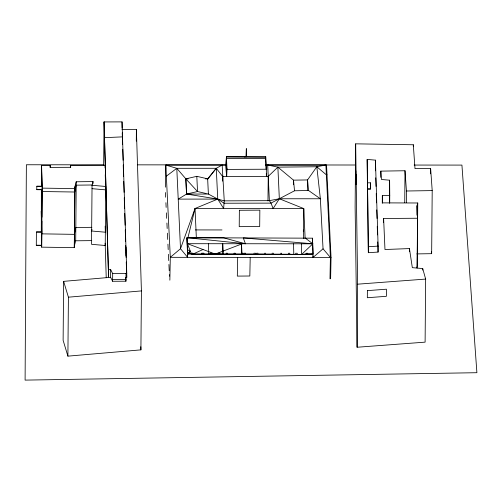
<?xml version="1.0" encoding="UTF-8"?>
<svg xmlns="http://www.w3.org/2000/svg" width="502" height="502" viewBox="0 0 502 502"><rect width="100%" height="100%" fill="white"/><g stroke="black" fill="none" stroke-linecap="round" stroke-linejoin="round"><path stroke-width="0.75" d="M41.917 221.1L41.704 245.371L36.295 245.29L36.408 231.993L41.823 231.974L41.177 211.235M92.236 184.987L76.185 185.169L74.779 192.015L42.137 191.526L42.193 189.743L36.778 189.656L36.809 186.255L42.224 186.242L41.955 217.178M41.371 189.285L41.302 232.213M41.396 186.148L41.578 165.503L50.169 165.472L50.231 167.386L70.688 167.317L70.625 165.403L105.087 165.283L105.069 168.001M93.014 183.619L93.033 181.58L76.216 181.768L74.861 186.832L74.29 247.649L41.653 247.153L42.218 186.342L36.809 186.255M50.156 167.511L50.169 165.472M125.989 273.565L125.92 281.22L112.617 281.271L110.603 277.317L63.635 281.358L63.12 340.312L67.895 356.144L140.905 349.869L141.42 290.909L136.393 129.491L121.955 129.541M67.895 356.144L68.41 297.184L63.635 281.358M70.606 167.442L70.625 165.403M74.29 247.649L74.861 186.832M74.346 245.867L75.702 240.797L76.216 181.768M93.033 181.58L92.048 185.276L91.527 244.305L105.238 245.503M103.657 165.051L104.033 121.942L122.042 121.886L126.774 273.559L126.736 277.493L125.958 277.493M104.529 137.849L108.57 276.997L104.033 121.942M105.232 245.76L105.753 186.474L92.048 185.276M110.603 277.317L110.672 269.662L108.633 269.668M112.617 281.271L112.686 273.609L110.672 269.662M122.042 121.886L122.086 128.161M125.914 250.987L125.946 247.053M126.065 255.8L126.096 251.866M136.293 141.131L136.393 129.491M416.829 253.905L431.657 253.673L432.203 190.603L430.622 168.377L414.997 168.622L413.303 144.764L355.673 143.836L355.121 206.899L357.091 347.246L425.106 342.144L425.652 279.081L422.722 268.57L412.33 267.66L409.431 248.572L384.971 249.519L383.622 218.489L417.532 218.244L417.099 268.074M356.062 174.269L356.087 184.56L356.131 179.252M357.091 347.246L357.644 284.176L355.673 143.836M367.169 159.416L367.445 188.783L370.426 188.79L370.482 182.822L367.502 182.816L367.169 159.416L375.44 160.138L378.119 246.112L378.069 252.079L368.349 252.688L367.589 189.204L370.57 189.21L370.482 182.822M367.445 188.783L367.502 182.816M368.349 252.688L367.589 189.204M375.44 160.138L375.534 170.793M380.78 177.357L380.836 171.126L405.007 170.749L406.451 191.005L406.35 202.682M382.273 203.272L382.342 195.485L389.759 195.51L389.69 203.297M383.584 222.38L383.622 218.489M389.426 202.777L389.621 180.199L381.432 179.484L380.836 171.126M404.731 202.67L405.007 170.749M409.4 251.703L409.431 248.572M413.284 146.32L413.303 144.764M416.911 215.176L416.993 205.833L417.752 202.99L382.411 202.871L382.342 195.485M417.752 202.99L417.2 266.054L416.823 267.478M422.709 270.126L422.722 268.57M430.572 173.824L430.622 168.377M165.365 187.164L165.811 165.064L225.63 165.039L226.408 157.327L227.029 169.406L266.298 169.23L266.311 168.672L266.418 176.384L266.298 174.865M169.852 280.179L170.303 257.331L165.811 165.064L176.792 168.314L216.255 168.295L222.166 165.039L224.25 200.863L223.622 208.525L217.755 199.093L216.255 168.295L207.652 178.837L208.393 194.048L217.755 199.093L224.099 203.235L270.998 203.122L294.53 190.779L308.554 190.49L320.358 198.767L323.05 248.81L330.41 257.463L329.983 278.786M166.35 176.171L176.792 168.314L180.507 248.716L187.629 257.344L187.02 237.728L312.464 238.18L313.047 257.451L323.05 248.81M242.328 243.746L215.258 254.068L188.526 254.062L188.545 253.177L190.427 251.351L187.597 249.689M201.566 254.163L201.584 253.19L203.887 253.19L203.868 254.2L192.787 254.15L187.71 253.177L187.02 237.728L223.635 237.841L245.409 243.746L243.294 237.923L312.834 243.803L301.633 254.42L301.363 243.79M222.637 181.172L222.731 176.578L216.255 168.295L207.671 179.289M226.421 156.58L226.446 157.051L265.74 157.333L265.696 156.561L226.421 156.58L226.421 158.356L265.715 158.638M227.029 169.406L227.042 168.854L226.666 176.56L225.63 165.039M226.195 254.025L226.214 253.209L227.368 253.209L227.343 254.288L234.039 254.288L234.064 253.215L235.218 253.215L235.193 254.319L306.038 254.42L306.063 253.272L307.757 253.278L307.732 254.539L312.257 254.539L312.282 253.278L313.135 253.278L312.464 238.18M237.691 257.388L237.314 276.1L249.827 276.006L250.203 257.4M246.018 156.831L246.35 148.605L246.331 156.831M265.596 159.881L265.696 156.561M330.617 278.786L331.044 257.463L330.41 257.463L325.898 164.995L316.818 166.752L277.876 167.135L267.692 165.02L268.244 176.371L267.961 200.932M293.419 184.736L293.507 180.149L277.876 167.135L268.244 176.371L222.731 176.578M297.228 254.414L297.253 253.265L295.684 253.265L295.665 254.307L289.767 254.301L289.786 253.259L288.43 253.259L288.412 254.213L281.603 254.207L281.622 253.253L280.756 253.253L280.737 254.15L273.421 254.144L273.433 253.246L272.128 253.246L272.115 254.05L265.464 254.05L265.483 253.24L264.629 253.24L264.61 253.987L257.946 253.981L257.959 253.234L256.673 253.234L256.66 253.899L255.455 253.893L255.468 253.234L253.968 253.234L253.949 254.018L245.578 254.012L245.597 253.228L244.21 253.221L244.198 253.918L243.106 253.918L243.119 253.221L241.958 253.221L241.826 254.326L241.55 243.74L241.832 254.037L219.826 254.018L219.845 253.203L218.188 253.203L218.188 254.031L211.442 254.131L211.461 253.196L210.049 253.196L210.031 254.207L313.11 254.539M303.34 231.497L303.798 208.594L279.338 198.754L269.367 200.656L224.25 200.863L217.755 199.093L186.556 194.054L178.298 199.112L217.755 199.093L195.033 208.499L180.507 248.716L170.303 257.331L330.41 257.463M307.331 190.653L307.544 179.942L316.818 166.752L326.382 174.84L327.015 174.84M41.653 247.153L41.704 245.371M187.855 238.099L195.033 208.499L303.798 208.594L305.128 238.506M92.042 229.533L91.646 231.014L105.351 232.206L105.163 226.157M277.876 167.135L279.338 198.754L273.151 208.568L270.998 203.122L269.367 200.656L268.244 176.371M187.71 253.177L190.427 251.351M203.003 249.5L192.787 254.15L192.806 253.184L191.519 253.177L191.5 254.062L187.409 243.696L312.834 243.803L305.385 238.174M244.606 156.982L246.062 156.568M205.318 178.837L207.652 178.837L196.803 176.327L185.847 178.85L176.792 168.314M301.633 254.42L313.135 253.278M68.41 297.184L141.42 290.909M357.644 284.176L425.652 279.081M368.405 246.72L378.119 246.112M121.729 136.908L104.705 137.655L104.215 121.942M406.451 191.005L432.203 190.603M91.872 227.324L75.815 227.506L74.409 234.352L41.766 233.857L41.823 232.075L36.408 231.993M75.702 240.797L91.753 240.621M36.778 189.656L42.193 189.643M36.295 245.29L41.71 245.271M112.686 273.609L126.774 273.559M112.636 279.595L125.939 279.551M265.527 165.02L326.538 164.995L331.044 257.463M188.187 178.85L185.822 179.019L186.556 194.054L208.393 194.048L197.543 191.538L186.556 194.054L185.847 178.85L197.543 191.538L196.803 176.327M279.338 198.754L320.358 198.767L316.818 166.752M103.927 164.819L26.374 164.763L25.1 380.114L476.9 372.704L461.928 165.089L414.144 165.058M137.611 164.844L225.348 164.913M266.085 164.945L355.391 165.007M195.385 229.922L221.991 229.947M203.868 254.2L223.007 254.219L222.731 243.727L223.013 254.018M42.168 188.124L74.804 188.614M187.692 254.006L188.526 254.062M92.017 188.677L105.721 189.875M245.409 243.746L187.02 237.728L187.629 257.344M187.409 243.696L215.258 254.068M308.554 190.49L307.544 179.942L293.507 180.149L294.53 190.779M431.488 251.37L431.657 253.673M266.298 169.23L265.683 157.314L266.123 168.754M265.64 159.291L265.627 159.881M165.716 168.402L165.735 168.779M165.422 192.542L165.647 197.23M165.917 202.701L166.143 207.395M166.413 212.867L166.677 218.345M166.909 223.032L167.172 228.51M167.404 233.198L167.706 239.454M167.938 244.148L168.201 249.619M168.434 254.313L168.735 260.569M168.929 264.479L169.23 270.735M169.419 274.644L169.5 276.207M312.476 244.618L312.683 249.143M312.984 255.938L313.047 257.451M303.365 230.016L303.741 238.45M195.033 208.499L196.351 238.017M416.993 205.833L417.532 218.244M266.305 173.328L266.418 176.384M375.753 177.827L376.017 186.424M376.236 193.458L376.531 202.839M376.751 209.874L377.021 218.47M377.259 226.289L377.529 234.886M377.749 241.92L378.069 252.079M140.811 346.731L140.905 349.869M122.231 132.854L122.595 144.589M122.745 149.282L123.084 160.232M123.228 164.932L123.599 176.666M123.743 181.36L124.082 192.31M124.251 197.788L124.596 208.738M124.741 213.432L125.105 225.166M125.255 229.86L125.619 241.594M125.738 245.509L126.109 257.35M126.253 261.994L126.617 273.615M126.667 275.165L126.736 277.493M125.801 277.349L125.92 281.22M105.251 174.74L105.533 183.82M105.163 243.232L106.229 277.757M41.578 165.503L42.224 186.242M41.547 168.904L42.099 186.568M293.526 243.784L293.802 254.363M208.455 243.715L208.732 254.207M226.408 157.327L226.666 176.56M389.621 180.199L389.759 195.51M239.372 210.275L239.222 226.659L259.697 226.515L259.848 210.137L239.372 210.275M355.73 170.674L355.742 180.287L355.73 170.674M367.389 290.639L367.326 297.73L386.364 296.305L386.427 289.208L367.389 290.639"/></g></svg>
